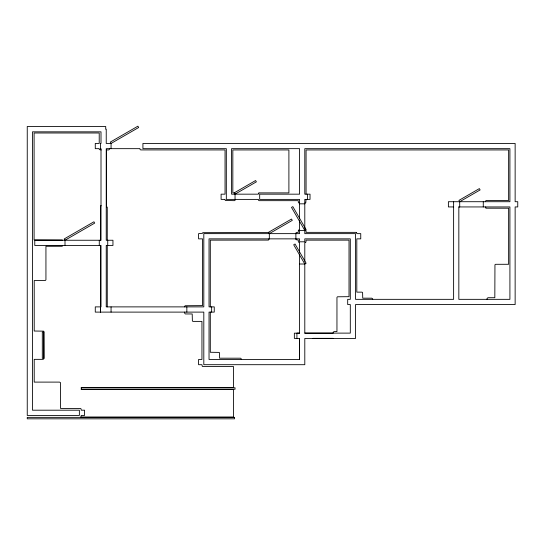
<?xml version="1.0" encoding="UTF-8"?>
<svg xmlns="http://www.w3.org/2000/svg" width="545" height="545" viewBox="0 0 545 545"><rect width="100%" height="100%" fill="white"/><g stroke="black" fill="none" stroke-linecap="round" stroke-linejoin="round"><path stroke-width="0.82" d="M100.498 306.883L100.498 312.108L100.498 245.475M304.798 333.118L350.306 333.118L350.306 304.56L347.69 304.56L347.69 299.341L350.306 299.341L350.306 238.86L304.798 238.86L304.798 241.796L299.573 241.796L299.573 238.86L209.035 238.86L209.035 306.883L214.253 306.883L214.253 312.108L209.035 312.108L209.035 359.468L299.573 359.468L299.573 338.459L294.354 338.397L294.354 333.172L299.573 333.172L299.573 254.835M62.723 245.55L62.648 245.741A1.008 1.008 0 0 1 62.314 246.108A1.076 1.076 0 0 1 61.932 246.272L45.937 246.292L45.937 279.592A1.09 1.09 0 0 1 45.862 279.885L45.63 280.225A1.09 1.09 0 0 1 45.371 280.43L34.212 280.532L34.212 331.026L43.532 331.149A1.008 1.008 0 0 1 43.947 331.571L44.063 358.515L43.137 359.346L34.212 359.353L34.212 382.106L59.521 382.106L60.386 382.57A1.036 1.036 0 0 1 60.543 382.944L60.563 408.457L80.285 408.457A1.09 1.09 0 0 1 80.585 408.532L80.674 408.58A1.008 1.008 0 0 1 81.096 409.002L81.225 410.194L84.591 410.194L84.591 415.419L81.225 415.419L80.844 417.041L233.526 417.048L233.526 389.566L81.26 389.566L81.26 387.475L233.526 387.475L233.526 366.547L202.794 366.526A1.063 1.063 0 0 1 202.502 366.424A1.008 1.008 0 0 1 202.256 366.24L201.95 364.694L198.584 364.694L198.584 359.468L201.95 359.468L201.95 321.393L193.141 321.387A0.995 0.995 0 0 1 192.848 321.312L192.753 321.271A1.09 1.09 0 0 1 192.583 321.155A1.022 1.022 0 0 1 192.378 320.93L192.201 313.961L185.498 313.947A1.09 1.09 0 0 1 185.028 313.722A1.015 1.015 0 0 1 184.782 313.416L184.653 312.108M65.005 240.25L94.687 223.116L93.924 221.788L64.235 238.921L65.005 240.25L65.005 245.475M269.319 233.635L292.277 220.384L291.507 219.049L268.549 232.306L269.319 233.635L269.319 238.86M304.798 264.012L306.127 263.242L295.022 244.003L293.694 244.773L304.798 264.012L299.573 264.012M459.707 201.711L480.118 189.933L479.348 188.604L458.938 200.383L459.707 201.711L459.707 206.936L458.836 206.936L458.836 299.341L509.916 299.341L509.916 206.936L458.836 206.936M298.851 230.044L299.573 229.922L299.573 220.705M258.923 193.019L259.011 192.971A0.995 0.995 0 0 1 259.311 192.896L288.898 192.889L288.898 149.943L232.831 149.943L232.831 192.889L234.323 192.896A0.995 0.995 0 0 1 234.623 192.971M101.268 149.943L99.524 149.637A1.008 1.008 0 0 1 99.394 149.48A1.063 1.063 0 0 1 99.238 149.098L99.217 148.662L95.273 148.662L95.273 143.444L99.217 143.444L99.217 132.994L34.097 132.994L34.097 239.902L62.219 240.025A1.09 1.09 0 0 1 62.464 240.209L62.505 240.25M299.573 203.108L298.68 202.869A1.008 1.008 0 0 1 298.476 202.645A1.063 1.063 0 0 1 298.319 202.263L298.299 200.669L259.311 200.662A0.995 0.995 0 0 1 259.011 200.587L258.923 200.546A1.09 1.09 0 0 1 258.398 199.906L258.364 199.395L235.27 199.395L235.222 199.926A1.036 1.036 0 0 1 234.725 200.54L234.623 200.587A0.995 0.995 0 0 1 234.323 200.662L225.514 200.492A1.022 1.022 0 0 1 225.358 200.362A1.09 1.09 0 0 1 225.228 200.206A1.036 1.036 0 0 1 225.071 199.831L225.051 199.395L221.107 199.395L221.107 194.17L225.051 194.17L225.051 149.943L140.808 149.923A1.036 1.036 0 0 1 139.99 149.105L139.963 148.662L106.234 148.662L106.234 240.25L112.951 240.25L112.951 245.475L106.234 245.475L106.234 306.883L203.81 306.883L203.81 233.635L299.573 233.635L299.573 230.426L304.798 230.426L306.127 229.663L292.829 206.616L291.493 207.386L304.798 230.426L304.798 233.635L355.524 233.635L355.524 299.341L453.617 299.341L453.617 201.711M304.798 203.108L305.234 203.087A1.09 1.09 0 0 0 305.772 202.801L306.079 199.395M299.573 203.823L304.798 203.823M101.268 205.778L100.498 205.778L100.498 240.25M453.617 206.936L448.392 206.936L448.392 201.711L509.916 201.711L509.916 148.662L304.798 148.662L304.798 194.17L310.023 194.17L310.023 199.395L304.798 199.395L304.798 229.922L305.997 230.569A1.09 1.09 0 0 1 306.072 230.862L306.079 232.361L355.858 232.368A1.09 1.09 0 0 1 356.157 232.442L356.498 232.667M299.573 333.118L296.909 333.118L296.909 338.459M312.966 338.343L333.05 338.343M81.26 387.788L235.038 387.788L235.038 389.253L81.26 389.253M485.84 207.911L485.534 206.936M268.964 233.008L268.808 232.742A1.015 1.015 0 0 0 268.494 232.483L202.835 232.667A1.09 1.09 0 0 0 202.651 232.913L202.611 233.008A0.995 0.995 0 0 0 202.536 233.301L198.584 233.635L198.584 238.86L202.529 238.86L202.529 305.609L185.205 305.731A1.09 1.09 0 0 0 184.959 305.915L184.653 306.883M235.249 193.734L235.27 194.17L258.364 194.17L258.412 193.632A1.036 1.036 0 0 1 258.487 193.448A1.09 1.09 0 0 1 258.93 193.005M487.046 299.341L487.053 298.653A1.09 1.09 0 0 1 487.128 298.36L487.986 297.72L494.826 297.713L494.949 264.836A1.015 1.015 0 0 1 495.207 264.523L495.289 264.454A1.076 1.076 0 0 1 495.664 264.305L508.635 264.284L508.635 208.217L486.378 208.197A1.09 1.09 0 0 1 485.833 207.904M485.534 201.711L485.663 200.989A1.015 1.015 0 0 1 485.922 200.676L486.004 200.615A1.076 1.076 0 0 1 486.378 200.458L508.635 200.437L508.635 149.943L306.079 149.943L306.079 194.17M483.272 201.711L483.272 206.936M372.705 299.341L372.705 299.123A1.09 1.09 0 0 0 372.63 298.824L371.765 298.183L362.725 298.176L362.602 292.692A1.09 1.09 0 0 0 362.439 292.461L362.078 292.222A1.09 1.09 0 0 0 361.785 292.147L356.805 292.14L356.805 238.86L360.749 238.86L360.749 233.635L356.805 233.635L356.682 232.913A1.09 1.09 0 0 0 356.519 232.681M307.407 194.17L307.407 199.395M304.798 261.375L304.798 242.573L305.234 242.552A1.076 1.076 0 0 0 305.609 242.396M304.798 262.997L304.798 333.172L333.124 333.172L333.145 332.45A1.09 1.09 0 0 1 333.247 332.157L334.065 331.612L336.953 331.605L336.96 297.611A0.995 0.995 0 0 1 337.035 297.311L337.076 297.223A1.09 1.09 0 0 1 337.192 297.052A1.015 1.015 0 0 1 337.505 296.793L349.025 296.671L349.025 240.134L306.079 240.134L305.949 242.021A1.008 1.008 0 0 1 305.616 242.389M299.573 219.029L299.573 199.395L259.679 199.395L259.679 194.17L299.573 194.17L299.573 148.662L231.55 148.662L231.55 194.17L235.045 194.17L256.382 181.853L255.612 180.524L234.275 192.841L235.045 194.17L235.045 199.395L226.332 199.395L226.332 148.662L142.926 148.662L142.926 143.444L515.141 143.444L515.141 201.711L517.75 201.711L517.75 206.936L515.141 206.936L515.141 304.56L355.524 304.56L355.524 338.459L304.798 338.459L304.798 364.694L203.81 364.694L203.81 312.108L95.273 312.108L95.273 306.883L101.009 306.883L101.009 245.475L34.771 245.475L34.771 240.25L101.009 240.25L101.009 148.662L100.498 148.662L100.498 143.444L101.009 143.444L101.009 131.836L32.475 131.836L32.475 410.194L79.372 410.194L79.372 415.419L27.25 415.419L27.25 126.495L105.723 126.495L105.723 129.22L106.234 129.22L106.234 143.444L111.064 143.444L138.662 127.51L137.892 126.181L110.294 142.109L111.064 143.444L111.064 148.662M299.573 253.2L299.573 242.573L298.476 242.109A1.083 1.083 0 0 1 298.347 241.83L298.299 240.134L296.037 239.671A1.083 1.083 0 0 1 295.908 239.398L295.867 233.301A0.995 0.995 0 0 1 296.391 232.517L298.299 232.361L298.306 230.862A0.995 0.995 0 0 1 298.83 230.079M299.573 338.397L299.573 359.468M269.046 233.635L269.039 233.301A1.015 1.015 0 0 0 268.951 232.981M269.046 238.86L268.583 239.964A1.083 1.083 0 0 1 268.303 240.093L210.309 240.134L210.309 306.883M241.306 359.468L241.183 358.746A1.09 1.09 0 0 0 241.019 358.515L240.658 358.269A1.09 1.09 0 0 0 240.359 358.194L219.594 358.194L219.594 353.215A1.015 1.015 0 0 0 219.506 352.894L219.363 352.656A1.015 1.015 0 0 0 219.042 352.397L210.309 352.274L210.309 312.108M211.644 306.883L211.644 312.108M186.846 306.883L186.846 312.108M111.064 306.883L111.064 312.108M109.436 148.662L109.388 149.201A1.036 1.036 0 0 1 109.313 149.391A1.09 1.09 0 0 1 108.871 149.827L108.789 149.861A0.995 0.995 0 0 1 108.489 149.936L106.493 149.943L106.493 207.093L107.263 207.093L107.263 240.25M107.726 240.25L107.726 245.475M107.263 245.475L107.263 306.883M99.279 240.25L99.279 245.475M235.188 193.536A1.036 1.036 0 0 0 235.093 193.359A1.09 1.09 0 0 0 234.963 193.196M43.77 332.075L42.306 332.075L42.306 358.31L43.77 358.31L43.77 332.075M234.568 417.361L27.25 417.361L27.25 418.819L234.568 418.819L234.568 417.361"/></g></svg>
